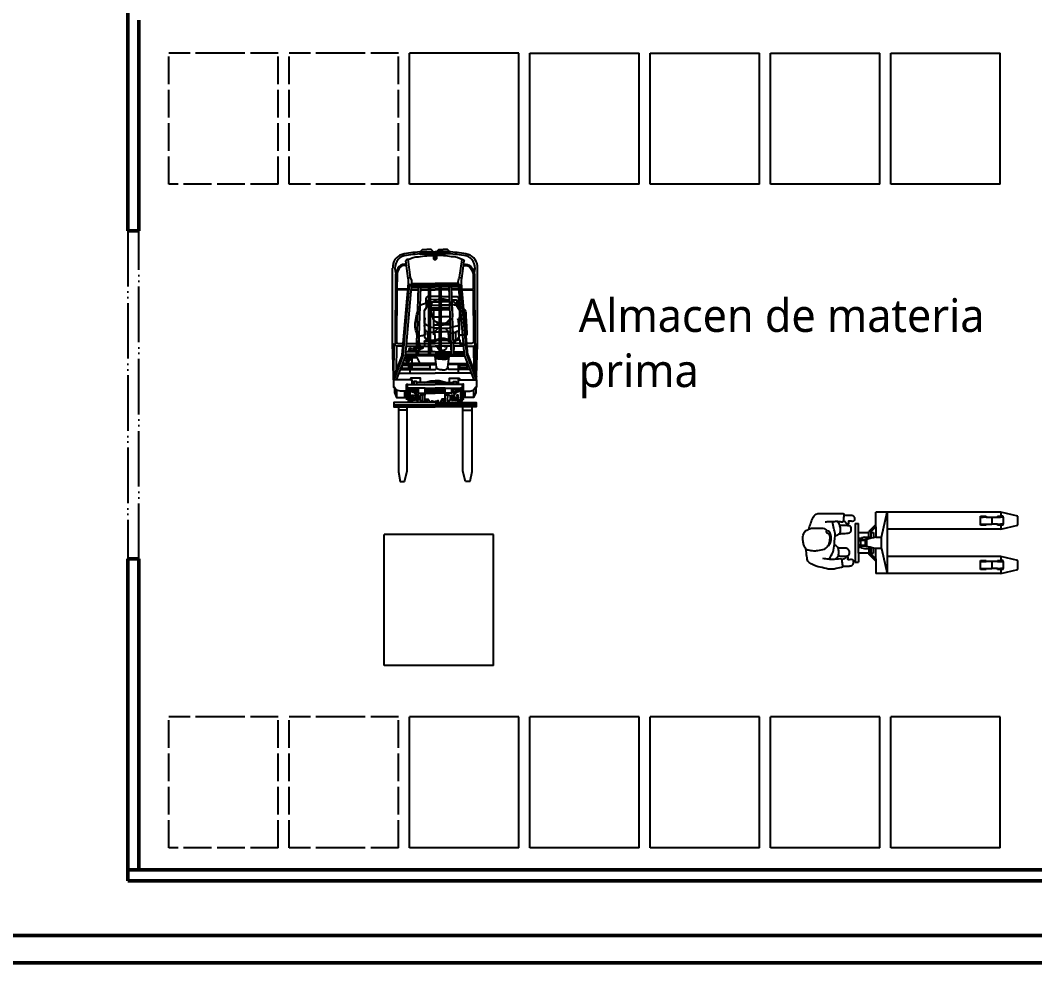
# Model space of a CAD drawing. Header units: millimetres. Extents: x 44692 to 659456, y -26273 to 37550.
# Drawn here: x 242178 to 251451, y -16436 to -7818 of the extents above; entities that cross this region are included whole.
import ezdxf

# ---------------------------------------------------------------- set-up
doc = ezdxf.new("R2010")
doc.units = ezdxf.units.MM
doc.header["$LTSCALE"] = 100
doc.linetypes.add('DASHEDX2', pattern=[3.048, 2.54, -0.508])
doc.linetypes.add('DIVIDEX2', pattern=[6.604, 5.08, -0.508, 0, -0.508, 0, -0.508])
for name, color, linetype in [('Area proceso', 90, 'DASHEDX2'), ('Mesas-estantes', 230, 'Continuous'), ('Personal', 171, 'Continuous'), ('Puertas', 43, 'DIVIDEX2'), ('rotulo', 211, 'Continuous'), ('Transporte semielaborado', 30, 'Continuous')]:
    doc.layers.add(name, color=color, linetype=linetype)
doc.layers.add('Paredes', color=7, linetype='Continuous', lineweight=50)
doc.styles.add('OpenSans', font='OpenSans-Regular.ttf')

# ---------------------------------------------------------------- blocks, each defined once
blk = doc.blocks.new('pa17-16')
for points, knots in [([(5.5575, 2.4391), (5.5549, 2.4218), (5.5525, 2.3852), (5.5491, 2.3329), (5.5712, 2.2599), (5.5431, 2.2589), (5.5029, 2.2526), (5.4793, 2.2435), (5.4785, 2.2813), (5.4499, 2.3438), (5.4658, 2.4235), (5.4776, 2.5033), (5.5116, 2.5798), (5.5552, 2.585), (5.608, 2.5962), (5.6336, 2.6001)], [0, 0, 0, 0, 0.404899, 0.829805, 1.276298, 1.516647, 1.885942, 2.122553, 2.418487, 2.881882, 3.382407, 3.897515, 4.613825, 5.020942, 5.393355, 5.393355, 5.393355, 5.393355]), ([(5.62, 2.5537), (5.6188, 2.5427), (5.6154, 2.5253), (5.6223, 2.4901), (5.6346, 2.4293), (5.661, 2.4064), (5.685, 2.3908), (5.7322, 2.3832), (5.7723, 2.3842), (5.7881, 2.3969), (5.8018, 2.4268), (5.8146, 2.4162), (5.8324, 2.4305), (5.8382, 2.4568), (5.8318, 2.5038), (5.8344, 2.5615), (5.8137, 2.5937), (5.7944, 2.6284), (5.7307, 2.6388), (5.7037, 2.6296), (5.6679, 2.626), (5.6442, 2.6055), (5.6228, 2.5961), (5.6214, 2.5667), (5.62, 2.5537)], [0, 0, 0, 0, 0.297584, 0.631064, 1.068635, 1.39533, 1.69617, 2.097861, 2.458938, 2.716293, 3.010442, 3.199165, 3.447293, 3.731671, 4.119196, 4.541864, 4.881702, 5.22714, 5.673063, 5.989311, 6.327668, 6.644571, 6.906626, 7.259736, 7.259736, 7.259736, 7.259736]), ([(5.8196, 2.5846), (5.837, 2.5819), (5.8817, 2.5675), (5.9755, 2.5418), (5.972, 2.4609), (5.9791, 2.3926), (5.9812, 2.315), (5.9891, 2.2612), (5.9692, 2.2664), (5.9401, 2.2663), (5.9063, 2.2668), (5.9005, 2.2811), (5.909, 2.3184), (5.9007, 2.3606), (5.9019, 2.4011), (5.8964, 2.4238), (5.8933, 2.4348)], [6.682038, 6.682038, 6.682038, 6.682038, 7.076266, 7.806153, 8.304227, 8.77662, 9.284333, 9.649979, 9.844608, 10.160206, 10.472731, 10.661147, 10.998544, 11.371438, 11.724832, 12.051545, 12.051545, 12.051545, 12.051545]), ([(5.5522, 2.3809), (5.573, 2.3653), (5.6222, 2.3398), (5.6924, 2.3383), (5.7952, 2.3323), (5.8376, 2.352), (5.881, 2.3613), (5.9019, 2.366)], [0, 0, 0, 0, 0.49262, 0.970296, 1.525877, 1.91054, 2.357805, 2.357805, 2.357805, 2.357805]), ([(5.6724, 2.3994), (5.675, 2.3947), (5.6837, 2.383), (5.7041, 2.3718), (5.7348, 2.3697), (5.774, 2.3728), (5.8085, 2.3874), (5.8116, 2.4015), (5.8144, 2.4199)], [0.121052, 0.121052, 0.121052, 0.121052, 0.297289, 0.584433, 0.895396, 1.26174, 1.600834, 1.760925, 1.760925, 1.760925, 1.760925]), ([(5.5552, 2.3206), (5.5597, 2.3147), (5.5706, 2.3043), (5.5892, 2.2916), (5.6248, 2.2913), (5.6613, 2.2967), (5.6731, 2.3154), (5.6858, 2.3299), (5.6912, 2.3378)], [0, 0, 0, 0, 0.262594, 0.520609, 0.853848, 1.185107, 1.43842, 1.738028, 1.738028, 1.738028, 1.738028]), ([(5.5867, 2.2952), (5.5866, 2.2877), (5.5872, 2.2667), (5.5883, 2.1873), (5.6353, 2.19), (5.6673, 2.2128), (5.6606, 2.2618), (5.6599, 2.2881), (5.6606, 2.3008)], [0.078483, 0.078483, 0.078483, 0.078483, 0.321516, 0.797556, 1.122606, 1.448668, 1.830958, 2.166281, 2.166281, 2.166281, 2.166281]), ([(5.7713, 2.3359), (5.7736, 2.3305), (5.7786, 2.3203), (5.7954, 2.2951), (5.8154, 2.2848), (5.8612, 2.2906), (5.8838, 2.3057), (5.8988, 2.3117), (5.9058, 2.3148)], [0, 0, 0, 0, 0.233477, 0.532145, 0.79329, 1.163492, 1.458071, 1.725911, 1.725911, 1.725911, 1.725911]), ([(5.7943, 2.2992), (5.7951, 2.2858), (5.7984, 2.2614), (5.8038, 2.2002), (5.8255, 2.1869), (5.8672, 2.191), (5.8755, 2.2117), (5.8718, 2.2605), (5.8715, 2.286), (5.871, 2.2978)], [0, 0, 0, 0, 0.353805, 0.775896, 1.041599, 1.377968, 1.615337, 2.001902, 2.313716, 2.313716, 2.313716, 2.313716]), ([(5.4915, 2.2484), (5.4936, 2.2374), (5.4981, 2.215), (5.4968, 2.1806), (5.512, 2.1445), (5.5569, 2.147), (5.5634, 2.1681), (5.5498, 2.2128), (5.5753, 2.1995), (5.5912, 2.209), (5.5741, 2.2257), (5.5617, 2.2339), (5.5559, 2.2515), (5.5556, 2.26)], [0, 0, 0, 0, 0.324329, 0.654038, 0.980089, 1.31306, 1.562526, 1.890179, 2.123217, 2.319335, 2.559559, 2.78492, 3.066636, 3.066636, 3.066636, 3.066636]), ([(5.9713, 2.2652), (5.9703, 2.2553), (5.9686, 2.234), (5.9786, 2.2017), (5.9668, 2.1644), (5.9218, 2.1628), (5.9134, 2.1832), (5.9229, 2.229), (5.8988, 2.2135), (5.882, 2.2215), (5.8976, 2.2397), (5.908, 2.248), (5.912, 2.2618), (5.9127, 2.2683)], [0.038839, 0.038839, 0.038839, 0.038839, 0.324329, 0.654038, 0.980089, 1.31306, 1.562526, 1.890179, 2.123217, 2.319335, 2.559559, 2.78492, 2.989829, 2.989829, 2.989829, 2.989829])]:
    blk.add_open_spline(points, degree=3, knots=knots)

msp = doc.modelspace()

# ---------------------------------------------------------------- linework, layer by layer
at = {"layer": 'Area proceso'}
for p, q in [((244034.649, -8118.422), (243534.649, -8118.422)), ((243534.649, -9317.045), (243534.649, -8118.422)), ((244534.649, -8118.422), (244034.649, -8118.422)), ((244534.649, -9317.045), (244534.649, -8118.422)), ((245134.649, -8118.085), (244634.649, -8118.085)), ((244634.649, -9316.708), (244634.649, -8118.085)), ((245634.649, -8118.085), (245134.649, -8118.085)), ((245634.649, -9316.708), (245634.649, -8118.085)), ((244534.649, -9317.045), (243534.649, -9317.045)), ((245134.649, -9316.708), (244634.649, -9316.708)), ((245634.649, -9316.708), (245134.649, -9316.708)), ((244034.649, -14187.818), (243534.649, -14187.818)), ((243534.649, -15386.441), (243534.649, -14187.818)), ((244534.649, -14187.818), (244034.649, -14187.818)), ((244534.649, -15386.441), (244534.649, -14187.818)), ((245134.649, -14187.481), (244634.649, -14187.481)), ((244634.649, -15386.103), (244634.649, -14187.481)), ((245634.649, -14187.481), (245134.649, -14187.481)), ((245634.649, -15386.103), (245634.649, -14187.481)), ((244534.649, -15386.441), (243534.649, -15386.441)), ((245134.649, -15386.103), (244634.649, -15386.103)), ((245634.649, -15386.103), (245134.649, -15386.103))]:
    msp.add_line(p, q, dxfattribs=at)
at = {"layer": 'Mesas-estantes'}
for p, q in [((246234.649, -8118.085), (245734.649, -8118.085)), ((245734.649, -9316.708), (245734.649, -8118.085)), ((246734.649, -8118.085), (246234.649, -8118.085)), ((246734.649, -9316.708), (246734.649, -8118.085)), ((246834.648, -9316.371), (246834.648, -8117.748)), ((246834.648, -8117.748), (247834.648, -8117.748)), ((247834.648, -9316.371), (247834.648, -8117.748)), ((247934.648, -9316.371), (247934.648, -8117.748)), ((247934.648, -8117.748), (248934.648, -8117.748)), ((248934.648, -9316.371), (248934.648, -8117.748)), ((249034.648, -9316.371), (249034.648, -8117.748)), ((249034.648, -8117.748), (250034.648, -8117.748)), ((250034.648, -9316.371), (250034.648, -8117.748)), ((250134.648, -9316.371), (250134.648, -8117.748)), ((250134.648, -8117.748), (251134.648, -8117.748)), ((251134.648, -9316.371), (251134.648, -8117.748)), ((246734.649, -9316.708), (245734.649, -9316.708)), ((247334.648, -9316.371), (246834.648, -9316.371)), ((247834.648, -9316.371), (247334.648, -9316.371)), ((248434.648, -9316.371), (247934.648, -9316.371)), ((248934.648, -9316.371), (248434.648, -9316.371)), ((249534.648, -9316.371), (249034.648, -9316.371)), ((250034.648, -9316.371), (249534.648, -9316.371)), ((250634.648, -9316.371), (250134.648, -9316.371)), ((251134.648, -9316.371), (250634.648, -9316.371)), ((246002.864, -12519.027), (245502.864, -12519.027)), ((245502.864, -13717.65), (245502.864, -12519.027)), ((246502.864, -12519.027), (246002.864, -12519.027)), ((246502.864, -13717.65), (246502.864, -12519.027)), ((246502.864, -13717.65), (245502.864, -13717.65)), ((246234.649, -14187.481), (245734.649, -14187.481)), ((245734.649, -15386.103), (245734.649, -14187.481)), ((246734.649, -14187.481), (246234.649, -14187.481)), ((246734.649, -15386.103), (246734.649, -14187.481)), ((247334.648, -14187.144), (246834.648, -14187.144)), ((246834.648, -15385.766), (246834.648, -14187.144)), ((247834.648, -14187.144), (247334.648, -14187.144)), ((247834.648, -15385.766), (247834.648, -14187.144)), ((248434.648, -14187.144), (247934.648, -14187.144)), ((247934.648, -15385.766), (247934.648, -14187.144)), ((248934.648, -14187.144), (248434.648, -14187.144)), ((248934.648, -15385.766), (248934.648, -14187.144)), ((249534.648, -14187.144), (249034.648, -14187.144)), ((249034.648, -15385.766), (249034.648, -14187.144)), ((250034.648, -14187.144), (249534.648, -14187.144)), ((250034.648, -15385.766), (250034.648, -14187.144)), ((250634.648, -14187.144), (250134.648, -14187.144)), ((250134.648, -15385.766), (250134.648, -14187.144)), ((251134.648, -14187.144), (250634.648, -14187.144)), ((251134.648, -15385.766), (251134.648, -14187.144)), ((246234.649, -15386.103), (245734.649, -15386.103)), ((246734.649, -15386.103), (246234.649, -15386.103)), ((247334.648, -15385.766), (246834.648, -15385.766)), ((247834.648, -15385.766), (247334.648, -15385.766)), ((248434.648, -15385.766), (247934.648, -15385.766)), ((248934.648, -15385.766), (248434.648, -15385.766)), ((249534.648, -15385.766), (249034.648, -15385.766)), ((250034.648, -15385.766), (249534.648, -15385.766)), ((250634.648, -15385.766), (250134.648, -15385.766)), ((251134.648, -15385.766), (250634.648, -15385.766))]:
    msp.add_line(p, q, dxfattribs=at)
at = {"layer": 'Paredes', "color": 0}
for p, q in [((243161.997, -9188.858), (243161.997, 553.583)), ((243161.997, -9188.858), (243161.997, -9288.858)), ((246027.894, -15586.103), (246127.894, -15586.103)), ((243161.997, -15686.103), (252312.774, -15686.103))]:
    msp.add_line(p, q, dxfattribs=at)
at = {"layer": 'Paredes'}
for p, q in [((243261.997, -9288.858), (243261.997, -7817.748)), ((243261.997, -7817.748), (243261.997, -9743.322)), ((243161.997, -9288.858), (243161.997, -9743.322)), ((243261.997, -9743.322), (243261.997, -9288.858)), ((243161.997, -9743.322), (243261.997, -9743.322)), ((243161.997, -13937.481), (243161.997, -12743.322)), ((243161.997, -12743.322), (243261.997, -12743.322)), ((243261.997, -13937.481), (243261.997, -12743.322)), ((243161.997, -13937.481), (243161.997, -15686.103)), ((243261.997, -15586.103), (243261.997, -13937.481)), ((243161.997, -15586.103), (246027.894, -15586.103)), ((246127.894, -15586.103), (252112.774, -15586.103)), ((231617, -16186.103), (280115.568, -16186.103)), ((231617, -16436.103), (280365.568, -16436.103))]:
    msp.add_line(p, q, dxfattribs=at)
at = {"layer": 'Puertas'}
for p, q in [((243161.997, -9743.322), (243161.997, -12743.322)), ((243261.997, -12743.322), (243261.997, -9743.322))]:
    msp.add_line(p, q, dxfattribs=at)
at = {"layer": 'Transporte semielaborado'}
for p, q in [((245827.405, -9936.739), (245968.929, -9936.739)), ((245827.405, -9955.019), (245968.929, -9955.019)), ((246110.453, -9936.739), (245968.929, -9936.739)), ((246110.453, -9955.019), (245968.929, -9955.019)), ((245580.284, -10779.871), (245580.284, -10084.368)), ((246357.574, -10779.871), (246357.574, -10084.368)), ((245669.309, -10876.224), (245725.96, -10221.915)), ((245698.605, -10886.566), (245755.926, -10224.51)), ((245753.291, -10254.946), (245968.929, -10254.946)), ((245755.926, -10224.51), (245968.929, -10224.51)), ((245798.561, -10875.723), (245818.951, -10254.946)), ((245818.137, -10875.723), (245838.527, -10254.946)), ((246181.932, -10224.51), (245968.929, -10224.51)), ((246184.567, -10254.946), (245968.929, -10254.946)), ((246119.721, -10875.723), (246099.331, -10254.946)), ((246139.297, -10875.723), (246118.907, -10254.946)), ((246239.253, -10886.566), (246181.932, -10224.51)), ((246268.549, -10876.224), (246211.898, -10221.915)), ((245590.763, -11070.901), (245580.284, -10773.022)), ((245735.079, -10848.753), (245742.202, -10838.822)), ((245773.521, -10848.753), (245782.89, -10835.69)), ((245819.126, -10845.605), (245843.309, -10820.658)), ((245977.693, -10799.283), (245999.231, -10811.095)), ((245996.47, -10799.283), (246005.151, -10804.236)), ((246029.155, -10848.753), (246029.155, -10838.503)), ((246038.777, -10848.753), (246038.777, -10838.482)), ((246071.463, -10799.283), (246062.781, -10804.236)), ((246090.239, -10799.283), (246068.702, -10811.095)), ((246347.095, -11070.901), (246357.574, -10779.871)), ((245688.012, -10914.381), (245707.961, -10886.566)), ((245697.722, -10932.342), (245708.189, -10939.849)), ((245833.169, -10886.566), (245698.605, -10886.566)), ((245708.189, -10939.849), (245746.403, -10886.566)), ((245714.546, -10934.987), (245723.795, -10943.952)), ((245723.795, -10943.952), (245779.422, -10886.566)), ((245963.244, -10886.566), (245828.679, -10886.566)), ((245981.424, -10990.796), (245971.198, -10893.388)), ((246029.155, -10900.534), (246029.155, -10886.566)), ((246038.777, -10900.524), (246038.777, -10886.566)), ((246086.508, -10990.796), (246096.735, -10893.388)), ((246104.689, -10886.566), (246239.253, -10886.566)), ((245650.864, -11009.885), (245973.849, -11009.885)), ((245977.766, -10955.953), (245671.842, -10955.953)), ((245741.816, -10966.16), (245978.838, -10966.16)), ((246183.47, -10966.16), (246089.095, -10966.16)), ((246090.167, -10955.953), (246266.016, -10955.953)), ((246286.994, -11009.885), (246094.084, -11009.885)), ((245590.763, -11105.209), (245590.763, -11070.901)), ((246347.095, -11105.209), (246347.095, -11070.901)), ((250101.364, -12315.982), (249997.35, -12315.982)), ((249997.35, -12428.77), (249997.35, -12315.982)), ((250049.357, -12544.813), (250101.364, -12315.982)), ((251141.505, -12315.982), (250101.364, -12315.982)), ((250101.364, -12315.982), (250101.364, -12472.003)), ((251141.505, -12315.982), (251141.505, -12352.387)), ((251297.526, -12352.387), (251141.505, -12315.982)), ((249810.125, -12419.996), (249841.329, -12419.996)), ((249810.125, -12419.996), (249810.125, -12773.644)), ((249841.329, -12503.207), (249841.329, -12419.996)), ((250954.279, -12352.387), (250979.263, -12352.387)), ((250954.279, -12362.788), (250954.279, -12352.387)), ((250954.279, -12425.196), (250954.279, -12362.788)), ((250954.279, -12362.788), (250979.263, -12362.788)), ((250954.279, -12435.598), (250954.279, -12425.196)), ((250954.279, -12425.196), (250979.263, -12425.196)), ((250979.263, -12352.387), (250979.263, -12362.788)), ((250979.263, -12352.387), (251006.287, -12352.387)), ((251006.287, -12362.788), (250979.263, -12362.788)), ((250979.263, -12435.598), (250979.263, -12425.196)), ((250979.263, -12425.196), (251006.287, -12425.196)), ((251006.287, -12352.387), (251006.287, -12362.788)), ((251006.287, -12362.788), (251058.294, -12362.788)), ((251006.287, -12435.598), (251006.287, -12425.196)), ((251006.287, -12425.196), (251058.294, -12425.196)), ((251058.294, -12362.788), (251058.294, -12425.196)), ((251058.294, -12362.788), (251110.301, -12362.788)), ((251110.301, -12425.196), (251058.294, -12425.196)), ((251110.301, -12352.387), (251110.301, -12362.788)), ((251110.301, -12352.387), (251137.324, -12352.387)), ((251110.301, -12362.788), (251137.324, -12362.788)), ((251110.301, -12425.196), (251137.324, -12425.196)), ((251110.301, -12435.598), (251110.301, -12425.196)), ((251137.324, -12362.788), (251137.324, -12352.387)), ((251137.324, -12352.387), (251141.505, -12352.387)), ((251162.308, -12362.788), (251137.324, -12362.788)), ((251137.324, -12435.598), (251137.324, -12425.196)), ((251162.308, -12425.196), (251137.324, -12425.196)), ((251162.308, -12352.387), (251141.505, -12352.387)), ((251162.308, -12362.788), (251162.308, -12352.387)), ((251162.308, -12362.788), (251162.308, -12425.196)), ((251162.308, -12435.598), (251162.308, -12425.196)), ((251297.526, -12435.598), (251297.526, -12352.387)), ((249841.329, -12555.214), (249841.329, -12503.207)), ((249841.329, -12503.207), (249934.942, -12503.207)), ((249997.35, -12428.77), (249934.942, -12492.806)), ((249934.942, -12503.207), (249934.942, -12492.806)), ((249955.744, -12492.806), (249934.942, -12492.806)), ((249934.942, -12544.813), (249934.942, -12503.207)), ((249997.35, -12450.115), (249955.744, -12492.806)), ((249955.744, -12503.207), (249955.744, -12492.806)), ((249955.744, -12554.882), (249955.744, -12503.207)), ((249955.744, -12503.207), (249976.547, -12503.207)), ((249976.547, -12503.207), (249976.547, -12549.847)), ((249997.35, -12450.115), (249997.35, -12428.77)), ((249997.35, -12450.115), (249997.35, -12544.813)), ((250101.364, -12472.003), (250101.364, -12721.636)), ((251141.505, -12472.003), (250101.364, -12472.003)), ((250979.263, -12435.598), (250954.279, -12435.598)), ((251006.287, -12435.598), (250979.263, -12435.598)), ((251137.324, -12435.598), (251110.301, -12435.598)), ((251141.505, -12435.598), (251137.324, -12435.598)), ((251141.505, -12472.003), (251297.526, -12435.598)), ((251141.505, -12435.598), (251141.505, -12472.003)), ((251162.308, -12435.598), (251141.505, -12435.598)), ((249841.329, -12565.615), (249841.329, -12555.214)), ((249863.899, -12555.214), (249841.329, -12555.214)), ((249853.497, -12565.615), (249841.329, -12565.615)), ((249841.329, -12576.017), (249841.329, -12565.615)), ((249841.329, -12576.017), (249849.159, -12579.26)), ((249841.329, -12581.217), (249841.329, -12576.017)), ((249849.159, -12579.26), (249841.329, -12581.217)), ((249841.329, -12612.422), (249841.329, -12581.217)), ((249862.132, -12576.017), (249849.159, -12579.26)), ((249863.899, -12555.214), (249853.497, -12565.615)), ((249882.935, -12565.615), (249853.497, -12565.615)), ((249862.132, -12617.622), (249862.132, -12576.017)), ((249882.935, -12576.017), (249862.132, -12576.017)), ((249867.332, -12551.78), (249863.899, -12555.214)), ((249893.336, -12544.813), (249867.332, -12551.78)), ((249882.935, -12565.615), (249882.935, -12576.017)), ((249882.935, -12565.615), (249903.737, -12565.615)), ((249903.737, -12576.017), (249882.935, -12576.017)), ((249893.336, -12544.813), (249934.942, -12544.813)), ((249903.737, -12565.615), (249903.737, -12576.017)), ((249914.139, -12565.615), (249903.737, -12565.615)), ((249903.737, -12617.622), (249903.737, -12576.017)), ((249903.737, -12576.017), (249914.139, -12576.017)), ((249945.343, -12557.399), (249914.139, -12564.951)), ((249914.139, -12564.951), (249914.139, -12565.615)), ((249914.139, -12565.615), (249914.139, -12576.017)), ((249914.139, -12576.017), (249914.139, -12617.622)), ((249934.942, -12544.813), (249945.343, -12544.813)), ((249945.343, -12544.813), (249945.343, -12557.399)), ((249955.744, -12554.882), (249945.343, -12557.399)), ((249976.547, -12549.847), (249955.744, -12554.882)), ((249997.35, -12544.813), (249976.547, -12549.847)), ((249997.35, -12544.813), (250049.357, -12544.813)), ((250049.357, -12648.827), (250049.357, -12544.813)), ((249841.329, -12612.422), (249849.159, -12614.379)), ((249841.329, -12617.622), (249841.329, -12612.422)), ((249849.159, -12614.379), (249841.329, -12617.622)), ((249841.329, -12628.024), (249841.329, -12617.622)), ((249853.497, -12628.024), (249841.329, -12628.024)), ((249841.329, -12638.425), (249841.329, -12628.024)), ((249841.329, -12690.432), (249841.329, -12638.425)), ((249863.899, -12638.425), (249841.329, -12638.425)), ((249934.942, -12690.432), (249841.329, -12690.432)), ((249841.329, -12690.432), (249841.329, -12773.644)), ((249849.159, -12614.379), (249862.132, -12617.622)), ((249853.497, -12628.024), (249863.899, -12638.425)), ((249882.935, -12628.024), (249853.497, -12628.024)), ((249862.132, -12617.622), (249882.935, -12617.622)), ((249863.899, -12638.425), (249867.332, -12641.859)), ((249867.332, -12641.859), (249893.336, -12648.827)), ((249882.935, -12617.622), (249882.935, -12628.024)), ((249882.935, -12617.622), (249903.737, -12617.622)), ((249903.737, -12628.024), (249882.935, -12628.024)), ((249893.336, -12648.827), (249934.942, -12648.827)), ((249903.737, -12617.622), (249903.737, -12628.024)), ((249903.737, -12617.622), (249914.139, -12617.622)), ((249914.139, -12628.024), (249903.737, -12628.024)), ((249914.139, -12617.622), (249914.139, -12628.024)), ((249914.139, -12628.024), (249914.139, -12628.688)), ((249945.343, -12636.24), (249914.139, -12628.688)), ((249934.942, -12648.827), (249934.942, -12690.432)), ((249945.343, -12648.827), (249934.942, -12648.827)), ((249934.942, -12690.432), (249934.942, -12700.834)), ((249997.35, -12764.869), (249934.942, -12700.834)), ((249934.942, -12700.834), (249955.744, -12700.834)), ((249945.343, -12636.24), (249945.343, -12648.827)), ((249955.744, -12638.757), (249945.343, -12636.24)), ((249955.744, -12690.432), (249955.744, -12638.757)), ((249976.547, -12643.792), (249955.744, -12638.757)), ((249955.744, -12700.834), (249955.744, -12690.432)), ((249955.744, -12690.432), (249976.547, -12690.432)), ((249997.35, -12743.524), (249955.744, -12700.834)), ((249976.547, -12690.432), (249976.547, -12643.792)), ((249997.35, -12648.827), (249976.547, -12643.792)), ((250049.357, -12648.827), (249997.35, -12648.827)), ((249997.35, -12743.524), (249997.35, -12648.827)), ((250049.357, -12648.827), (250101.364, -12877.658)), ((249810.125, -12773.644), (249841.329, -12773.644)), ((249997.35, -12743.524), (249997.35, -12764.869)), ((249997.35, -12764.869), (249997.35, -12877.658)), ((251141.505, -12721.636), (250101.364, -12721.636)), ((250101.364, -12721.636), (250101.364, -12877.658)), ((250954.279, -12758.041), (250979.263, -12758.041)), ((250954.279, -12768.443), (250954.279, -12758.041)), ((250954.279, -12830.851), (250954.279, -12768.443)), ((250954.279, -12768.443), (250979.263, -12768.443)), ((250979.263, -12758.041), (250979.263, -12768.443)), ((250979.263, -12758.041), (251006.287, -12758.041)), ((250979.263, -12768.443), (251006.287, -12768.443)), ((251006.287, -12758.041), (251006.287, -12768.443)), ((251058.294, -12768.443), (251006.287, -12768.443)), ((251058.294, -12768.443), (251058.294, -12830.851)), ((251110.301, -12768.443), (251058.294, -12768.443)), ((251110.301, -12768.443), (251110.301, -12758.041)), ((251110.301, -12758.041), (251137.324, -12758.041)), ((251110.301, -12768.443), (251137.324, -12768.443)), ((251137.324, -12768.443), (251137.324, -12758.041)), ((251137.324, -12758.041), (251141.505, -12758.041)), ((251137.324, -12768.443), (251162.308, -12768.443)), ((251297.526, -12758.041), (251141.505, -12721.636)), ((251141.505, -12721.636), (251141.505, -12758.041)), ((251162.308, -12758.041), (251141.505, -12758.041)), ((251162.308, -12768.443), (251162.308, -12758.041)), ((251162.308, -12768.443), (251162.308, -12830.851)), ((251297.526, -12841.253), (251297.526, -12758.041)), ((250101.364, -12877.658), (249997.35, -12877.658)), ((251141.505, -12877.658), (250101.364, -12877.658)), ((250954.279, -12841.253), (250954.279, -12830.851)), ((250954.279, -12830.851), (250979.263, -12830.851)), ((250979.263, -12841.253), (250954.279, -12841.253)), ((250979.263, -12841.253), (250979.263, -12830.851)), ((250979.263, -12830.851), (251006.287, -12830.851)), ((251006.287, -12841.253), (250979.263, -12841.253)), ((251006.287, -12841.253), (251006.287, -12830.851)), ((251006.287, -12830.851), (251058.294, -12830.851)), ((251110.301, -12830.851), (251058.294, -12830.851)), ((251110.301, -12841.253), (251110.301, -12830.851)), ((251110.301, -12830.851), (251137.324, -12830.851)), ((251137.324, -12841.253), (251110.301, -12841.253)), ((251137.324, -12841.253), (251137.324, -12830.851)), ((251162.308, -12830.851), (251137.324, -12830.851)), ((251141.505, -12841.253), (251137.324, -12841.253)), ((251162.308, -12841.253), (251141.505, -12841.253)), ((251141.505, -12841.253), (251141.505, -12877.658)), ((251141.505, -12877.658), (251297.526, -12841.253)), ((251162.308, -12841.253), (251162.308, -12830.851))]:
    msp.add_line(p, q, dxfattribs=at)
for points in [[(245842.176, -9936.739, -0.53388347), (245864.523, -9914.756), (245894.066, -9914.756)], [(245945.955, -9936.739, 0.53388347), (245923.609, -9914.756), (245894.066, -9914.756)], [(245991.903, -9936.739, -0.53388347), (246014.249, -9914.756), (246043.792, -9914.756)], [(246095.682, -9936.739, 0.53388347), (246073.335, -9914.756), (246043.792, -9914.756)], [(245722.354, -10006.72, 0.47269039), (245701.75, -10017.675, -10.01751162)], [(245722.354, -10006.72, -0.12839317), (245817.336, -9979.897, -0.03951474), (245968.929, -9968.542, 1.63814812)], [(245755.926, -10224.51, 0.17440303), (245745.507, -10170.062), (245722.354, -10006.72)], [(245968.929, -9976.756), (245954.814, -9976.985), (245954.814, -9999.439, 0.23093741), (245954.814, -9999.439, -1.42736887)], [(245968.929, -9976.756), (245954.814, -9976.985), (245954.814, -9999.439, 0.23093741), (245954.814, -9999.439, -1.42736887)], [(245954.814, -9999.439, 0.43681901), (245983.044, -9999.439, 1.02862833)], [(245983.044, -9999.439, -0.43681901), (245954.814, -9999.439, -1.02862833)], [(246215.504, -10006.72, 0.12839317), (246120.522, -9979.897, 0.03951474), (245968.929, -9968.542, -1.63814812)], [(245968.929, -9976.756), (245983.044, -9976.985), (245983.044, -9999.439, -0.23093741), (245983.044, -9999.439, 1.42736887)], [(245968.929, -9976.756), (245983.044, -9976.985), (245983.044, -9999.439, -0.23093741), (245983.044, -9999.439, 1.42736887)], [(246181.932, -10224.51, -0.17440303), (246192.351, -10170.062), (246215.504, -10006.72)], [(246215.504, -10006.72, -0.47269039), (246236.108, -10017.675, 10.01751162)], [(245706.31, -10049.847, 0.29174969), (245641.989, -10068.442, 0.17249408), (245608.696, -10146.303), (245603.832, -10790.137)], [(245708.316, -10063.995, 0.32531595), (245651.389, -10076.911, 0.17208371), (245621.345, -10146.755), (245620.362, -10276.849)], [(245726.214, -10219.829, 0.10368536), (245724.745, -10179.905), (245701.75, -10017.675)], [(246211.644, -10219.829, -0.10368536), (246213.113, -10179.905), (246236.108, -10017.675)], [(246229.542, -10063.995, -0.32531595), (246286.469, -10076.911, -0.17208371), (246316.513, -10146.755), (246317.497, -10276.849)], [(246231.548, -10049.847, -0.29174969), (246295.869, -10068.442, -0.17249408), (246329.162, -10146.303), (246334.026, -10790.137)], [(245745.507, -10170.062, 0.32735928), (245724.745, -10179.905, 0.32735928)], [(246192.351, -10170.062, -0.32735928), (246213.113, -10179.905, -0.32735928)], [(245620.321, -10282.22), (245616.717, -10759.224, 0.4164284), (245630.293, -10772.903), (245678.255, -10772.903)], [(245755.926, -10224.51, -1.04694226), (245726.214, -10219.829, -0.11933666)], [(246181.932, -10224.51, 1.04694226), (246211.644, -10219.829, 0.11933666)], [(246317.537, -10282.22), (246321.141, -10759.224, -0.4164284), (246307.565, -10772.903), (246259.603, -10772.903)], [(245911.937, -10344.625), (245901.148, -10344.665, 0.40282858), (245884.342, -10360.988), (245888.871, -10446.547)], [(246121.848, -10344.497), (246166.784, -10344.665, -0.40282858), (246183.591, -10360.988), (246179.061, -10446.547)], [(245911.937, -10743.506), (245906.935, -10743.721, -0.42792537), (245877.088, -10713.854), (245871.984, -10472.874), (245911.937, -10410.587)], [(246134.924, -10742.599), (246160.998, -10743.721, 0.42792537), (246190.844, -10713.854), (246195.949, -10472.874), (246155.258, -10409.436, 0.45596216), (246123.471, -10393.908)], [(246033.966, -10917.889), (246000.701, -10917.889, -0.24620148), (245980.74, -10907.426, -0.05199749), (245971.021, -10891.362, -0.05199749)], [(246033.966, -10917.889), (246067.231, -10917.889, 0.24620148), (246087.192, -10907.426, 0.05245036), (246096.981, -10891.214, 0.05245036)], [(246033.966, -11014.435), (246013.533, -11014.435, -0.29012804), (245981.453, -10991.071, -0.1084045)], [(246033.966, -11014.435), (246054.399, -11014.435, 0.29384742), (246086.508, -10990.796, 0.1084045)], [(245751.431, -11105.209), (245590.763, -11105.209), (245590.763, -11172.068), (245597.126, -11172.068), (245597.126, -11221.417), (245617.806, -11267.582), (245693.103, -11267.582), (245708.48, -11236.805), (245708.48, -11148.701, -1), (245717.165, -11148.701, -0.5747259)], [(245836.734, -11129.735), (245836.734, -11089.821), (245751.431, -11089.821, 1), (245751.431, -11105.209), (245757.794, -11105.209), (245757.794, -11148.701)], [(246101.124, -11129.735), (246101.124, -11089.821), (246186.427, -11089.821, -1), (246186.427, -11105.209), (246180.064, -11105.209), (246180.064, -11148.701)], [(246186.427, -11105.209), (246347.095, -11105.209), (246347.095, -11172.068), (246340.732, -11172.068), (246340.732, -11221.417), (246320.052, -11267.582), (246244.755, -11267.582), (246229.378, -11236.805), (246229.378, -11148.701, 1), (246220.693, -11148.701, 0.5747259)], [(245876.946, -11242.628), (245842.572, -11243.703, 0.30044439), (245833.558, -11250.071, 0.18821426), (245833.558, -11290.929, 0.04017204), (245837.498, -11299.038), (245854.768, -11299.038), (245854.768, -11313.23)], [(245936.287, -11313.23), (245936.287, -11303.054, -0.66296492), (245943.986, -11298.595, 0.07469422), (245958.037, -11304.524), (245968.929, -11304.524)], [(246001.572, -11313.23), (246001.572, -11303.054, 0.66296492), (245993.872, -11298.595, -0.07469422), (245979.821, -11304.524), (245968.929, -11304.524)], [(246060.912, -11242.628), (246095.286, -11243.703, -0.30044439), (246104.301, -11250.071, -0.18821426), (246104.301, -11290.929, -0.04017204), (246100.36, -11299.038), (246083.09, -11299.038), (246083.09, -11313.23)]]:
    msp.add_lwpolyline(points, format="xyb", dxfattribs=at)
for points in [[(245721.097, -10282.981), (245620.321, -10282.22)], [(245721.138, -10277.611), (245620.362, -10276.849)], [(245721.138, -10277.611), (245620.362, -10276.849)], [(245678.571, -10878.962), (245735.746, -10236.973)], [(245751.309, -10277.839), (245818.199, -10277.839)], [(245751.309, -10277.839), (245818.199, -10277.839)], [(245751.309, -10283.209), (245818.199, -10283.209)], [(245754.783, -10237.705), (245968.929, -10237.705)], [(245837.775, -10277.839), (245911.937, -10277.839)], [(245837.775, -10277.839), (245911.937, -10277.839)], [(245837.775, -10283.209), (245911.937, -10283.209)], [(245911.937, -10875.723), (245911.937, -10254.946)], [(245927.23, -10875.723), (245927.23, -10254.946)], [(245927.23, -10277.839), (245968.929, -10277.839)], [(245927.23, -10277.839), (245968.929, -10277.839)], [(245927.23, -10283.209), (245968.929, -10283.209)], [(246183.075, -10237.705), (245968.929, -10237.705)], [(246010.628, -10277.839), (245968.929, -10277.839)], [(246010.628, -10277.839), (245968.929, -10277.839)], [(246010.628, -10283.209), (245968.929, -10283.209)], [(246010.628, -10875.723), (246010.628, -10254.946)], [(246025.921, -10875.723), (246025.921, -10254.946)], [(246100.083, -10277.839), (246025.921, -10277.839)], [(246100.083, -10277.839), (246025.921, -10277.839)], [(246100.083, -10283.209), (246025.921, -10283.209)], [(246186.549, -10277.839), (246119.659, -10277.839)], [(246186.549, -10277.839), (246119.659, -10277.839)], [(246186.549, -10283.209), (246119.659, -10283.209)], [(246259.287, -10878.962), (246202.112, -10236.973)], [(246216.72, -10277.611), (246317.497, -10276.849)], [(246216.72, -10277.611), (246317.497, -10276.849)], [(246216.761, -10282.981), (246317.537, -10282.22)], [(245911.937, -10374.287), (245905.597, -10374.839), (245900.159, -10388.689), (245902.269, -10425.659)], [(246010.628, -10344.257), (245927.23, -10344.568)], [(246010.628, -10371.991), (245927.23, -10373.646)], [(246033.966, -10344.17), (246025.921, -10344.2)], [(246033.966, -10371.527), (246025.921, -10371.687)], [(246033.966, -10344.17), (246102.27, -10344.424)], [(246033.966, -10371.527), (246103.205, -10372.902)], [(246122.794, -10373.29), (246150.966, -10373.849), (246162.336, -10374.839), (246167.773, -10388.689), (246165.664, -10425.659)], [(245927.23, -10393.908), (246010.628, -10393.908)], [(245927.23, -10424.214), (246010.628, -10424.214)], [(245927.23, -10447.277), (246010.628, -10447.277)], [(245927.23, -10464.603), (246010.628, -10464.603)], [(245956.671, -10693.382), (245956.671, -10474.616)], [(246025.921, -10393.908), (246033.966, -10393.908)], [(246025.921, -10424.214), (246033.966, -10424.214)], [(246025.921, -10447.277), (246033.966, -10447.277)], [(246025.921, -10464.603), (246033.966, -10464.603)], [(246103.895, -10393.908), (246033.966, -10393.908)], [(246104.891, -10424.214), (246033.966, -10424.214)], [(246105.648, -10447.277), (246033.966, -10447.277)], [(246106.217, -10464.603), (246033.966, -10464.603)], [(245956.671, -10531.159), (246010.628, -10531.159)], [(246025.921, -10531.159), (246033.966, -10531.159)], [(246108.403, -10531.159), (246033.966, -10531.159)], [(245956.671, -10601.42), (246010.628, -10601.42)], [(246025.921, -10601.42), (246033.966, -10601.42)], [(246110.711, -10601.42), (246033.966, -10601.42)], [(245933.008, -10742.599), (245927.23, -10742.848)], [(245933.008, -10742.599), (245970.494, -10742.599)], [(245955.085, -10666.462), (246010.628, -10666.462)], [(245988.183, -10742.599), (246010.628, -10742.599)], [(246025.921, -10666.462), (246033.966, -10666.462)], [(246025.921, -10742.599), (246079.926, -10742.599)], [(246112.848, -10666.462), (246033.966, -10666.462)], [(246097.603, -10742.599), (246115.349, -10742.599)], [(245580.284, -10773.022), (245616.414, -10799.283)], [(245593.586, -11070.901), (245595.073, -10783.772)], [(245616.414, -10799.283), (245614.773, -11016.432)], [(245675.971, -10799.283), (245616.414, -10799.283)], [(245799.447, -10848.753), (245701.878, -10848.753)], [(245706.162, -10799.283), (245801.072, -10799.283)], [(245708.446, -10772.903), (245801.938, -10772.903)], [(245719.229, -10848.753), (245731.735, -10831.316)], [(245757.671, -10848.753), (245772.423, -10828.183)], [(245798.136, -10848.753), (245799.493, -10847.354)], [(245911.937, -10848.753), (245819.023, -10848.753)], [(245819.755, -10826.45), (245834.06, -10811.693)], [(245820.648, -10799.283), (245911.937, -10799.283)], [(245821.514, -10772.903), (245911.937, -10772.903)], [(245927.23, -10772.903), (245968.929, -10772.903)], [(245927.23, -10799.283), (245968.929, -10799.283)], [(245943.078, -10848.753), (245927.23, -10848.753)], [(245968.929, -10848.753), (245943.078, -10848.753)], [(246010.628, -10772.903), (245968.929, -10772.903)], [(246010.628, -10799.283), (245968.929, -10799.283)], [(245968.929, -10848.753), (246010.628, -10848.753)], [(246116.344, -10772.903), (246025.921, -10772.903)], [(246117.21, -10799.283), (246025.921, -10799.283)], [(246025.921, -10848.753), (246118.835, -10848.753)], [(246229.412, -10772.903), (246135.92, -10772.903)], [(246231.696, -10799.283), (246136.786, -10799.283)], [(246138.411, -10848.753), (246235.98, -10848.753)], [(246261.887, -10799.283), (246321.444, -10799.283)], [(246357.574, -10773.022), (246321.444, -10799.283)], [(246321.444, -10799.283), (246323.085, -11016.432)], [(246344.272, -11070.901), (246342.785, -10783.772)], [(245669.309, -10876.224), (245590.763, -11078.161)], [(245678.571, -10878.962), (245592.348, -11105.209)], [(245698.802, -10886.642), (245613.786, -11105.209)], [(245692.565, -10902.676), (245718.974, -10902.71)], [(245697.722, -10932.342), (245730.552, -10886.566)], [(245700.078, -10869.55), (245798.764, -10869.55)], [(245714.546, -10934.987), (245761.483, -10886.566)], [(245734.81, -10902.73), (245745.801, -10902.744)], [(245759.767, -10955.953), (245759.767, -10906.842)], [(245763.717, -10902.767), (245802.179, -10902.817), (245831.113, -10955.953)], [(245798.561, -10875.723), (245818.137, -10875.723)], [(245818.34, -10869.55), (245911.937, -10869.55)], [(245911.937, -10875.723), (245927.23, -10875.723)], [(245927.23, -10869.55), (245968.929, -10869.55)], [(245963.244, -10886.566), (246033.966, -10886.566)], [(246010.628, -10869.55), (245968.929, -10869.55)], [(246025.921, -10875.723), (246010.628, -10875.723)], [(246119.518, -10869.55), (246025.921, -10869.55)], [(246104.689, -10886.566), (246033.966, -10886.566)], [(246139.297, -10875.723), (246119.721, -10875.723)], [(246237.78, -10869.55), (246139.094, -10869.55)], [(246239.056, -10886.642), (246324.072, -11105.209)], [(246259.287, -10878.962), (246345.51, -11105.209)], [(246268.549, -10876.224), (246347.095, -11078.161)], [(245741.816, -11044.216), (245741.816, -10966.16), (245667.872, -10966.16)], [(246183.47, -11044.216), (246183.47, -10966.16), (246269.986, -10966.16)], [(245637.511, -11044.216), (245968.929, -11044.216)], [(245799.091, -11129.618), (245799.116, -11121.657), (245776.353, -11121.657), (245776.353, -11148.701)], [(245872.983, -11129.849), (245931.248, -11113.564), (245968.929, -11113.564)], [(246300.347, -11044.216), (245968.929, -11044.216)], [(246064.875, -11129.849), (246006.61, -11113.564), (245968.929, -11113.564)], [(246138.767, -11129.618), (246138.742, -11121.657), (246161.505, -11121.657), (246161.505, -11148.701)], [(245597.126, -11172.068), (245617.806, -11200.192)], [(245708.48, -11209.743), (245651.742, -11210.274), (245617.806, -11200.192), (245617.806, -11267.582)], [(245693.103, -11267.582), (245693.103, -11209.887)], [(245716.894, -11181.902), (245716.894, -11282.307), (245708.48, -11282.307), (245708.48, -11236.805)], [(245877.431, -11183.211), (245716.894, -11181.902), (245717.165, -11148.701), (245968.929, -11148.701)], [(245768.878, -11287.31), (245786.138, -11282.358), (245786.369, -11274.297), (245790.856, -11270.728), (245790.856, -11239.061), (245785.908, -11231.691), (245785.908, -11224.667), (245782.111, -11220.637), (245768.763, -11220.637), (245773.135, -11215.315)], [(245806.811, -11215.315), (245806.391, -11223.746), (245794.424, -11232.613), (245794.424, -11288.461), (245788.325, -11291.109), (245775.437, -11291.109), (245768.878, -11287.31)], [(245968.929, -11130.148), (245799.091, -11129.618), (245799.091, -11148.701)], [(245876.37, -11313.23), (245877.431, -11183.211), (245968.929, -11183.211)], [(245877.176, -11214.491), (245968.929, -11214.491)], [(245877.327, -11195.924), (245968.929, -11195.924)], [(245968.929, -11130.148), (246138.767, -11129.618), (246138.767, -11148.701)], [(246060.427, -11183.211), (246220.964, -11181.902), (246220.693, -11148.701), (245968.929, -11148.701)], [(246061.488, -11313.23), (246060.427, -11183.211), (245968.929, -11183.211)], [(246060.531, -11195.924), (245968.929, -11195.924)], [(246060.682, -11214.491), (245968.929, -11214.491)], [(246131.047, -11215.315), (246131.467, -11223.746), (246143.435, -11232.613), (246143.435, -11288.461), (246149.533, -11291.109), (246162.421, -11291.109), (246168.98, -11287.31)], [(246168.98, -11287.31), (246151.72, -11282.358), (246151.489, -11274.297), (246147.002, -11270.728), (246147.002, -11239.061), (246151.95, -11231.691), (246151.95, -11224.667), (246155.747, -11220.637), (246169.095, -11220.637), (246164.723, -11215.315)], [(246220.964, -11181.902), (246220.964, -11282.307), (246229.378, -11282.307), (246229.378, -11236.805)], [(246229.378, -11209.743), (246286.116, -11210.274), (246320.052, -11200.192), (246320.052, -11267.582)], [(246244.755, -11267.582), (246244.755, -11209.887)], [(246340.732, -11172.068), (246320.052, -11200.192)], [(245756.204, -11313.23), (245756.204, -11302.338), (245729.691, -11302.338), (245729.691, -11313.23)], [(245770.259, -11254.722), (245757.831, -11256.794), (245757.831, -11244.588), (245770.259, -11244.588), (245770.259, -11254.722)], [(245770.259, -11254.722), (245762.965, -11264.631), (245757.831, -11264.631), (245757.831, -11275.609), (245757.831, -11270.12), (245769.643, -11270.12), (245769.643, -11261.907)], [(245783.032, -11278.213), (245773.826, -11278.097), (245770.719, -11274.643), (245781.536, -11268.079), (245783.032, -11278.213)], [(245815.529, -11228.846), (245968.929, -11228.846)], [(245854.768, -11299.038), (245853.021, -11243.166)], [(245890.295, -11313.23), (245876.505, -11296.749)], [(245876.613, -11283.497), (245906.203, -11283.501), (245917.338, -11301.011), (245917.338, -11313.23)], [(246122.329, -11228.846), (245968.929, -11228.846)], [(246061.245, -11283.497), (246031.655, -11283.501), (246020.52, -11301.011), (246020.52, -11313.23)], [(246047.563, -11313.23), (246061.353, -11296.749)], [(246083.09, -11299.038), (246084.837, -11243.166)], [(246154.827, -11278.213), (246164.032, -11278.097), (246167.139, -11274.643), (246156.322, -11268.079), (246154.827, -11278.213)], [(246167.599, -11254.722), (246180.027, -11256.794), (246180.027, -11244.588), (246167.599, -11244.588), (246167.599, -11254.722)], [(246167.599, -11254.722), (246174.893, -11264.631), (246180.027, -11264.631), (246180.027, -11275.609), (246180.027, -11270.12), (246168.216, -11270.12), (246168.216, -11261.907)], [(246181.655, -11313.23), (246181.655, -11302.338), (246208.168, -11302.338), (246208.168, -11313.23)], [(245968.929, -11313.23), (245593.616, -11313.23), (245593.616, -11333.237), (245968.929, -11333.237)], [(245593.616, -11333.237), (245593.616, -11353.933), (245968.929, -11353.933)], [(245633.863, -11353.933), (245633.863, -11333.237)], [(245633.863, -11353.933), (245633.863, -11946.192), (245649.719, -12034.841), (245689.014, -12034.841)], [(245715.211, -11381.873), (245633.863, -11381.873)], [(245715.211, -11353.933), (245715.211, -11333.237)], [(245715.211, -11939.638), (245715.211, -11353.933)], [(245745.545, -11353.933), (245745.545, -11333.237)], [(245754.507, -11353.933), (245754.507, -11333.237)], [(245795.871, -11353.933), (245795.871, -11333.237)], [(245804.833, -11353.933), (245804.833, -11333.237)], [(245842.06, -11353.933), (245842.06, -11333.237)], [(245851.022, -11353.933), (245851.022, -11333.237)], [(245893.765, -11353.933), (245893.765, -11333.237)], [(245902.727, -11353.933), (245902.727, -11333.237)], [(245945.469, -11353.933), (245945.469, -11333.237)], [(245954.431, -11353.933), (245954.431, -11333.237)], [(245968.929, -11313.23), (246344.242, -11313.23), (246344.242, -11333.237), (245968.929, -11333.237)], [(246344.242, -11333.237), (246344.242, -11353.933), (245968.929, -11353.933)], [(245983.427, -11353.933), (245983.427, -11333.237)], [(245992.389, -11353.933), (245992.389, -11333.237)], [(246035.131, -11353.933), (246035.131, -11333.237)], [(246044.093, -11353.933), (246044.093, -11333.237)], [(246086.836, -11353.933), (246086.836, -11333.237)], [(246095.798, -11353.933), (246095.798, -11333.237)], [(246133.025, -11353.933), (246133.025, -11333.237)], [(246141.987, -11353.933), (246141.987, -11333.237)], [(246183.351, -11353.933), (246183.351, -11333.237)], [(246192.313, -11353.933), (246192.313, -11333.237)], [(246222.647, -11353.933), (246222.647, -11333.237)], [(246222.647, -11939.638), (246222.647, -11353.933)], [(246222.647, -11381.873), (246303.995, -11381.873)], [(246303.995, -11353.933), (246303.995, -11946.192), (246288.139, -12034.841), (246248.844, -12034.841)], [(246303.995, -11353.933), (246303.995, -11333.237)], [(245689.014, -12034.841), (245715.211, -11939.638), (245715.211, -11939.638)], [(246248.844, -12034.841), (246222.647, -11939.638), (246222.647, -11939.638)]]:
    msp.add_lwpolyline(points, dxfattribs=at)
for points in [[(245729.538, -10999.893), (245729.538, -10974.878), (245665.907, -10974.878), (245665.907, -10999.893)], [(245920.411, -10972.707), (245920.411, -11005.188), (245760.274, -11005.188), (245760.274, -10972.707)], [(246196.348, -10999.893), (246196.348, -10974.878), (246259.979, -10974.878), (246259.979, -10999.893)], [(245730.751, -11282.307), (245730.751, -11182.071), (245737.647, -11182.071), (245737.647, -11282.307)], [(245815.529, -11215.315), (245815.468, -11182.706), (245755.679, -11182.218), (245755.679, -11215.315)], [(245798.094, -11188.783), (245798.091, -11182.564), (245755.679, -11182.218), (245755.679, -11188.783)], [(245755.679, -11203.537), (245755.679, -11196.167), (245769.568, -11196.167), (245769.568, -11203.537)], [(245798.094, -11215.315), (245798.094, -11188.783), (245779.005, -11188.783), (245779.005, -11215.315)], [(245815.529, -11198.766), (245815.529, -11215.315), (245798.094, -11215.315), (245798.094, -11198.766)], [(245815.529, -11228.846), (245815.529, -11182.707), (245815.529, -11182.707), (245815.529, -11228.846)], [(246122.329, -11215.315), (246122.39, -11182.706), (246182.179, -11182.218), (246182.179, -11215.315)], [(246122.329, -11228.846), (246122.329, -11182.707), (246122.329, -11182.707), (246122.329, -11228.846)], [(246122.329, -11198.766), (246122.329, -11215.315), (246139.764, -11215.315), (246139.764, -11198.766)], [(246139.764, -11188.783), (246139.767, -11182.564), (246182.179, -11182.218), (246182.179, -11188.783)], [(246139.764, -11215.315), (246139.764, -11188.783), (246158.853, -11188.783), (246158.853, -11215.315)], [(246182.179, -11203.537), (246182.179, -11196.167), (246168.29, -11196.167), (246168.29, -11203.537)], [(246207.107, -11282.307), (246207.107, -11182.071), (246200.211, -11182.071), (246200.211, -11282.307)], [(245716.894, -11282.307), (245716.894, -11282.307), (245730.751, -11282.307), (245730.751, -11282.307)], [(245762.036, -11302.338), (245762.036, -11288.011), (245723.858, -11288.011), (245723.858, -11302.338)], [(245819.241, -11296.236), (245819.241, -11244.765), (245803.333, -11244.765), (245803.333, -11296.236)], [(246118.618, -11296.236), (246118.618, -11244.765), (246134.525, -11244.765), (246134.525, -11296.236)], [(246175.822, -11302.338), (246175.822, -11288.011), (246214, -11288.011), (246214, -11302.338)], [(246220.964, -11282.307), (246220.964, -11282.307), (246207.107, -11282.307), (246207.107, -11282.307)]]:
    msp.add_lwpolyline(points, close=True, dxfattribs=at)
for centre, radius in [((245968.731, -9988.963), 6.863), ((245969.127, -9988.963), 6.863), ((245742.202, -10827.771), 11.051), ((245782.89, -10824.639), 11.051), ((245845.061, -10810.639), 11.051), ((245894.007, -11295.174), 5.329), ((246043.851, -11295.174), 5.329)]:
    msp.add_circle(centre, radius, dxfattribs=at)
for centre, radius, start, end in [((245702.445, -10074.449), 120.505, 106.8228056, 184.7214384), ((245724.501, -10085.786), 122.445, 117.7070631, 201.572053), ((245882.919, -10915.928), 980.761, 93.2448865, 102.6840175), ((245882.919, -10934.208), 980.761, 93.2448865, 102.6840175), ((246054.939, -10915.928), 980.761, 77.3159825, 86.7551135), ((246054.939, -10934.208), 980.761, 77.3159825, 86.7551135), ((246232.408, -10078.541), 125.302, 357.3344536, 72.4032423), ((246213.358, -10085.786), 122.445, 338.427947, 62.2929369), ((245969.555, -10769.644), 12.404, 133.3703672, 195.2352949), ((246098.378, -10769.644), 12.404, 344.7647051, 46.6296328), ((245963.612, -10894.184), 7.628, 5.9932371, 92.76453), ((246104.321, -10894.184), 7.628, 87.23547, 174.0067629), ((245966.086, -10995.757), 16.121, 298.7885037, 17.9214344), ((246101.847, -10995.757), 16.121, 162.0785656, 241.2114963)]:
    msp.add_arc(centre, radius, start, end, dxfattribs=at)
at = {"layer": 'Transporte semielaborado', "extrusion": (0, 0, -1)}
for start_param, end_param in [(6.78207083, 7.63637938), (1.498188, 2.44784428), (5.9330589, 6.47746848), (2.86345869, 3.36859738), (4.00287084, 5.42948497)]:
    msp.add_ellipse((246033.966, -10816.761), major_axis=(-106.735, -0.35), ratio=0.86483793, start_param=start_param, end_param=end_param, dxfattribs=at)
at = {"layer": 'Transporte semielaborado'}
for points, knots in [([(245961.037, -10760.627), (245967.049, -10754.947), (245973.989, -10749.944), (245990.527, -10741.041), (246000.368, -10737.47), (246010.628, -10735.313)], [0.744119024, 0.744119024, 0.744119024, 0.744119024, 1.017536989, 1.017536989, 1.336522279, 1.336522279, 1.336522279, 1.336522279]), ([(246025.921, -10733.179), (246035.721, -10732.487), (246045.644, -10733.05), (246067.713, -10737.212), (246079.619, -10741.669), (246100.469, -10754.026), (246106.896, -10760.627), (246107.546, -10761.289)], [1.49256675, 1.49256675, 1.49256675, 1.49256675, 1.78922097, 1.78922097, 2.17506295, 2.17506295, 2.55979328, 2.55979328, 2.55979328, 2.55979328]), ([(245943.078, -10848.753), (245941.307, -10845.089), (245939.841, -10841.326), (245936.707, -10830.823), (245935.689, -10823.954), (245935.666, -10817.083), (245935.647, -10811.111), (245936.379, -10805.136), (245937.851, -10799.283)], [5.890319564, 5.890319564, 5.890319564, 5.890319564, 6.033482833, 6.033482833, 6.283185307, 6.283185307, 6.283185307, 6.5002186, 6.5002186, 6.5002186, 6.5002186]), ([(246010.628, -10833.072), (246009.54, -10832.477), (246008.522, -10831.853), (246005.214, -10829.608), (246003.295, -10827.88), (246000.545, -10824.796), (245999.571, -10823.298), (245998.258, -10820.669), (245997.936, -10819.622), (245997.639, -10818.019), (245997.588, -10817.437), (245997.586, -10816.88), (245997.583, -10816.078), (245997.682, -10815.223), (245998.074, -10813.717), (245998.272, -10813.128), (245998.752, -10812.019), (245998.972, -10811.567), (245999.231, -10811.095)], [5.27964365, 5.27964365, 5.27964365, 5.27964365, 5.38086155, 5.38086155, 5.62964451, 5.62964451, 5.87842747, 5.87842747, 6.12721043, 6.12721043, 6.28318531, 6.28318531, 6.28318531, 6.50774875, 6.50774875, 6.64410405, 6.64410405, 6.72918725, 6.72918725, 6.72918725, 6.72918725]), ([(246005.151, -10804.236), (246006.532, -10803.103), (246008.134, -10801.98), (246010.142, -10800.816), (246010.383, -10800.679), (246010.628, -10800.544)], [7.097381213, 7.097381213, 7.097381213, 7.097381213, 7.267163406, 7.267163406, 7.289959977, 7.289959977, 7.289959977, 7.289959977]), ([(246068.769, -10811.058), (246069.243, -10811.938), (246069.583, -10812.755), (246070.097, -10814.332), (246070.233, -10815.038), (246070.369, -10816.502), (246070.355, -10817.222), (246070.164, -10818.675), (246070, -10819.392), (246069.362, -10821.159), (246068.892, -10822.167), (246067.605, -10824.253), (246066.829, -10825.304), (246064.36, -10828.008), (246062.468, -10829.679), (246058.62, -10832.279), (246056.852, -10833.287), (246052.841, -10835.156), (246050.631, -10835.995), (246045.232, -10837.58), (246041.995, -10838.197), (246035.178, -10838.802), (246031.657, -10838.773), (246027.506, -10838.338), (246026.71, -10838.235), (246025.921, -10838.114)], [2.70808902, 2.70808902, 2.70808902, 2.70808902, 2.87019269, 2.87019269, 3.06418156, 3.06418156, 3.25817042, 3.25817042, 3.44666792, 3.44666792, 3.63516541, 3.63516541, 3.81271772, 3.81271772, 4.05309107, 4.05309107, 4.22129519, 4.22129519, 4.38949931, 4.38949931, 4.61343605, 4.61343605, 4.83737279, 4.83737279, 4.89116741, 4.89116741, 4.89116741, 4.89116741]), ([(246054.989, -10799.283), (246055.406, -10799.477), (246055.815, -10799.675), (246058.202, -10800.883), (246059.93, -10801.959), (246061.963, -10803.46), (246062.427, -10803.822), (246062.869, -10804.186)], [2.069070458, 2.069070458, 2.069070458, 2.069070458, 2.104299086, 2.104299086, 2.280071968, 2.280071968, 2.335038628, 2.335038628, 2.335038628, 2.335038628]), ([(246088.337, -10886.566), (246078.575, -10892.107), (246067.613, -10896.168), (246043.696, -10900.924), (246030.664, -10901.298), (246005.433, -10897.781), (245993.248, -10893.892), (245981.404, -10887.67), (245980.408, -10887.126), (245979.425, -10886.566)], [4.1347269, 4.1347269, 4.1347269, 4.1347269, 4.49011488, 4.49011488, 4.87595687, 4.87595687, 5.26179886, 5.26179886, 5.29767743, 5.29767743, 5.29767743, 5.29767743])]:
    msp.add_open_spline(points, degree=3, knots=knots, dxfattribs=at)

# ---------------------------------------------------------------- block references
at = {"layer": 'Personal'}
for p, xscale, yscale, zscale, rotation in [((240857.989, -12676.414), 898.8601545170811, 898.8601545170811, 898.8601545170811, 359.3747153798137), ((251567.84, -18311.665), 979.1504951166459, 979.1504951166459, 979.1504951166459, 86.54139143764344)]:
    msp.add_blockref('pa17-16', p, dxfattribs=dict(at, xscale=xscale, yscale=yscale, zscale=zscale, rotation=rotation))

# ---------------------------------------------------------------- texts
at = {"layer": 'rotulo', "insert": (247282.851, -10364.736), "char_height": 302.68073, "width": 4207.23427, "attachment_point": 1, "style": 'OpenSans'}
msp.add_mtext('Almacen de materia prima', dxfattribs=at)

doc.saveas('drawing.dxf')
